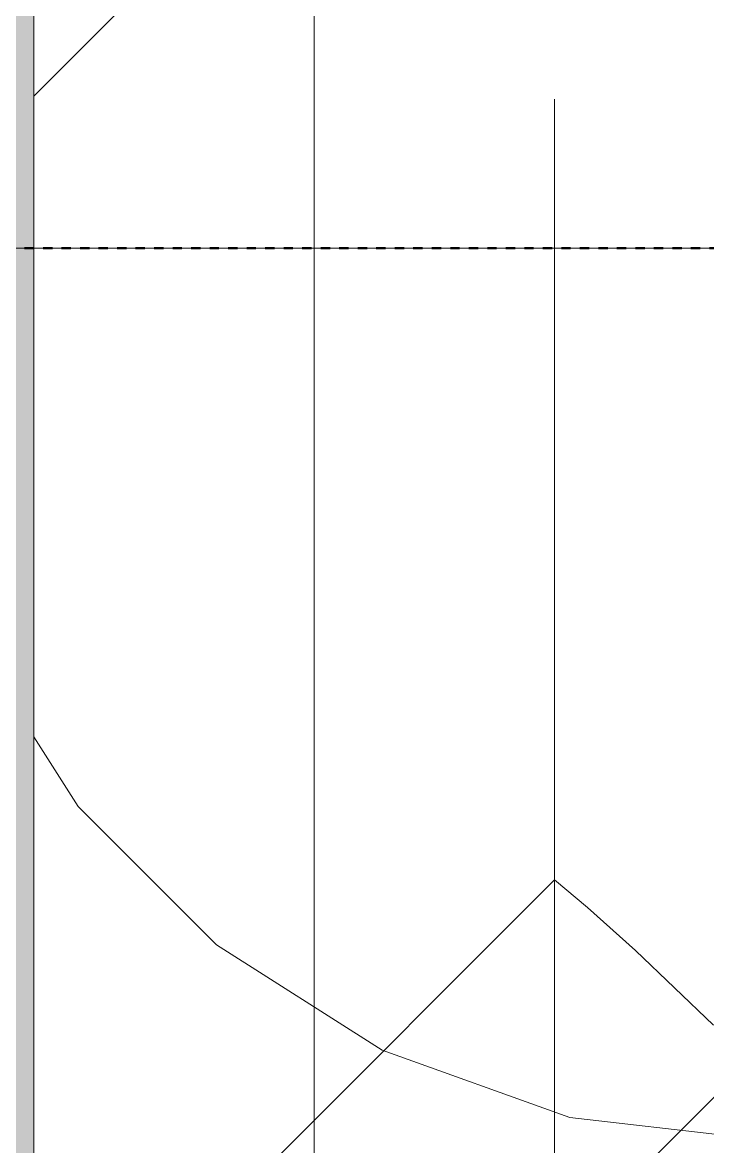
# Model space of a CAD drawing. Header units: inches. Extents: x -4266 to -1814, y 9706 to 12441.
# Drawn here: x -2941.65 to -2934.25, y 9970.49 to 9982.62 of the extents above; entities that cross this region are included whole.
import ezdxf

# ---------------------------------------------------------------- set-up
doc = ezdxf.new("R2010")
doc.units = ezdxf.units.IN
doc.header["$MEASUREMENT"] = 0
doc.linetypes.add('Dash 1_16_', pattern=[0.125, 0.0625, -0.0625])
for name, color, linetype, lineweight in [('0-1', 7, 'Continuous', 5), ('0-3', 7, 'Continuous', 9), ('A-DETL-GENF-2', 253, 'Continuous', 9), ('A-WALL-3', 10, 'Continuous', 13), ('A-WALL-4', 254, 'Continuous', 5), ('C-PROP-LINE-2', 91, 'Dash 1_16_', 50)]:
    doc.layers.add(name, color=color, linetype=linetype, lineweight=lineweight)

# ---------------------------------------------------------------- blocks, each defined once
blk = doc.blocks.new('daphne 26070 - daphne 26070-V184-FLOOR PLAN - 1ST FLOOR')
at = {"layer": 'A-DETL-GENF-2'}
for p, q in [((-8.001, 1.641), (0, 9.642)), ((-5.747, 0), (-9.213, 0)), ((-4.486, 0), (-5.747, 0)), ((-8.346, 0), (-7.558, 0)), ((-7.558, 0), (-6.928, 0)), ((-6.928, 0), (-6.643, 0)), ((-6.643, 0), (-6.062, 0)), ((-6.062, 0), (-6.219, 0)), ((-6.219, 0), (-5.668, 0)), ((-5.668, 0), (-5.983, 0)), ((-5.983, 0), (-5.353, 0)), ((-5.353, 0), (-4.722, 0)), ((-4.722, 0), (-4.329, 0)), ((-2.938, 0), (-4.486, 0)), ((-4.329, 0), (-3.541, 0)), ((-3.541, 0), (-1.285, 0)), ((-1.436, 0), (-2.938, 0)), ((-0.372, 0), (-1.436, 0)), ((-1.285, 0), (-0.565, 0)), ((-8.001, -5.276), (-7.522, -6.029)), ((-7.522, -6.029), (-6.029, -7.522)), ((-6.029, -7.522), (-4.238, -8.661)), ((-4.238, -8.661), (-2.209, -9.387)), ((-2.209, -9.387), (0, -9.642))]:
    blk.add_line(p, q, dxfattribs=at)
blk = doc.blocks.new('gold flame spirea 26749 - gold flame spirea 26749-V185-FLOOR PLAN - 1ST FLOOR')
at = {"layer": 'A-DETL-GENF-2'}
for p, q in [((0, 19.788), (0, 20.008)), ((0, 20.008), (0, 19.806)), ((0, 19.806), (0, 19.651)), ((0, 19.605), (0, 19.788)), ((0, 19.651), (0, 19.538)), ((0, 19.449), (0, 19.605)), ((0, 19.538), (0, 19.463)), ((0, 19.463), (0, 19.418)), ((0, 19.31), (0, 19.449)), ((0, 19.418), (0, 19.4)), ((0, 19.4), (0, 19.403)), ((0, 19.403), (0, 19.267)), ((0, 19.177), (0, 19.31)), ((0, 19.267), (0, 19.16)), ((0, 19.041), (0, 19.177)), ((0, 19.16), (0, 19.081)), ((0, 19.081), (0, 19.026)), ((0, 18.891), (0, 19.041)), ((0, 19.026), (0, 18.994)), ((0, 18.994), (0, 18.98)), ((0, 18.98), (0, 18.984)), ((0, 18.984), (0, 18.851)), ((0, 18.833), (0, 18.891)), ((0, 18.851), (0, 18.718)), ((0, 18.821), (0, 18.838)), ((0, 18.838), (0, 18.835)), ((0, 18.835), (0, 18.815)), ((0, 18.715), (0, 18.833)), ((0, 18.783), (0, 18.821)), ((0, 18.815), (0, 18.402)), ((0, 18.77), (0, 18.798)), ((0, 18.798), (0, 18.636)), ((0, 18.721), (0, 18.783)), ((0, 18.76), (0, 18.77)), ((0, 18.757), (0, 18.767)), ((0, 18.767), (0, 18.766)), ((0, 18.766), (0, 18.761)), ((0, 18.761), (0, 18.76)), ((0, 18.728), (0, 18.757)), ((0, 18.536), (0, 18.728)), ((0, 18.634), (0, 18.721)), ((0, 18.718), (0, 18.586)), ((0, 18.553), (0, 18.715)), ((0, 18.636), (0, 18.497)), ((0, 18.519), (0, 18.634)), ((0, 18.429), (0, 18.612)), ((0, 18.612), (0, 18.411)), ((0, 18.586), (0, 18.453)), ((0, 18.362), (0, 18.553)), ((0, 18.412), (0, 18.536)), ((0, 18.251), (0, 18.519)), ((0, 18.497), (0, 18.369)), ((0, 18.453), (0, 18.32)), ((0, 18.272), (0, 18.429)), ((0, 18.333), (0, 18.412)), ((0, 18.411), (0, 18.225)), ((0, 18.402), (0, 18.242)), ((0, 18.369), (0, 18.241)), ((0, 18.158), (0, 18.362)), ((0, 18.279), (0, 18.333)), ((0, 18.32), (0, 18.187)), ((0, 18.229), (0, 18.279)), ((0, 18.007), (0, 18.272)), ((0, 18.066), (0, 18.251)), ((0, 18.242), (0, 18.1)), ((0, 18.241), (0, 18.099)), ((0, 18.161), (0, 18.229)), ((0, 18.225), (0, 18.06)), ((0, 17.937), (0, 18.193)), ((0, 18.193), (0, 18.077)), ((0, 18.187), (0, 18.054)), ((0, 18.054), (0, 18.161)), ((0, 17.957), (0, 18.158)), ((0, 17.684), (0, 18.147)), ((0, 18.147), (0, 17.909)), ((0, 18.1), (0, 17.965)), ((0, 18.099), (0, 17.932)), ((0, 18.077), (0, 18.023)), ((0, 17.936), (0, 18.066)), ((0, 18.06), (0, 17.919)), ((0, 18.054), (0, 17.947)), ((0, 17.859), (0, 18.054)), ((0, 18.023), (0, 17.98)), ((0, 17.886), (0, 18.007)), ((0, 17.98), (0, 17.932)), ((0, 17.965), (0, 17.829)), ((0, 17.774), (0, 17.957)), ((0, 17.947), (0, 17.841)), ((0, 17.752), (0, 17.937)), ((0, 17.834), (0, 17.936)), ((0, 17.932), (0, 17.728)), ((0, 17.932), (0, 17.827)), ((0, 17.919), (0, 17.806)), ((0, 17.909), (0, 17.644)), ((0, 17.846), (0, 17.898)), ((0, 17.898), (0, 17.897)), ((0, 17.897), (0, 17.864)), ((0, 17.764), (0, 17.886)), ((0, 17.864), (0, 17.782)), ((0, 17.704), (0, 17.859)), ((0, 17.722), (0, 17.846)), ((0, 17.841), (0, 17.735)), ((0, 17.732), (0, 17.834)), ((0, 17.829), (0, 17.681)), ((0, 17.827), (0, 17.635)), ((0, 17.806), (0, 17.726)), ((0, 17.792), (0, 17.804)), ((0, 17.804), (0, 17.798)), ((0, 17.798), (0, 17.772)), ((0, 17.766), (0, 17.792)), ((0, 17.782), (0, 17.774)), ((0, 17.772), (0, 17.722)), ((0, 17.728), (0, 17.766)), ((0, 17.635), (0, 17.764)), ((0, 17.609), (0, 17.752)), ((0, 17.735), (0, 17.628)), ((0, 17.602), (0, 17.732)), ((0, 17.681), (0, 17.728)), ((0, 17.728), (0, 17.325)), ((0, 17.726), (0, 17.681)), ((0, 17.578), (0, 17.704)), ((0, 17.36), (0, 17.684)), ((0, 17.681), (0, 17.663)), ((0, 17.663), (0, 17.617)), ((0, 17.644), (0, 17.095)), ((0, 17.628), (0, 17.522)), ((0, 17.617), (0, 17.553)), ((0, 17.48), (0, 17.609)), ((0, 17.417), (0, 17.602)), ((0, 17.469), (0, 17.578)), ((0, 17.553), (0, 17.484)), ((0, 17.522), (0, 17.416)), ((0, 17.455), (0, 17.495)), ((0, 17.495), (0, 16.518)), ((0, 17.484), (0, 17.42)), ((0, 17.337), (0, 17.48)), ((0, 17.253), (0, 17.469)), ((0, 17.435), (0, 17.455)), ((0, 17.427), (0, 17.435)), ((0, 17.424), (0, 17.427)), ((0, 17.416), (0, 17.424)), ((0, 17.42), (0, 17.374)), ((0, 17.246), (0, 17.417)), ((0, 17.416), (0, 17.309)), ((0, 17.396), (0, 17.416)), ((0, 17.356), (0, 17.396)), ((0, 17.374), (0, 17.356)), ((0, 17.13), (0, 17.36)), ((0, 17.15), (0, 17.337)), ((0, 17.325), (0, 17.155)), ((0, 17.309), (0, 17.123)), ((0, 17.123), (0, 17.253)), ((0, 17.129), (0, 17.246)), ((0, 17.155), (0, 17.004)), ((0, 16.89), (0, 17.15)), ((0, 16.948), (0, 17.13)), ((0, 17.043), (0, 17.129)), ((0, 16.006), (0, 17.123)), ((0, 17.123), (0, 16.959)), ((0, 17.095), (0, 16.846)), ((0, 16.967), (0, 17.043)), ((0, 17.004), (0, 16.872)), ((0, 16.876), (0, 16.967)), ((0, 16.959), (0, 16.778)), ((0, 16.77), (0, 16.948)), ((0, 16.737), (0, 16.914)), ((0, 16.914), (0, 16.478)), ((0, 16.718), (0, 16.89)), ((0, 16.75), (0, 16.876)), ((0, 16.872), (0, 16.757)), ((0, 16.846), (0, 16.636)), ((0, 16.778), (0, 16.586)), ((0, 16.548), (0, 16.77)), ((0, 16.757), (0, 16.658)), ((0, 16.565), (0, 16.75)), ((0, 16.584), (0, 16.737)), ((0, 16.577), (0, 16.718)), ((0, 16.484), (0, 16.704)), ((0, 16.704), (0, 16.56)), ((0, 16.658), (0, 16.006)), ((0, 16.636), (0, 16.483)), ((0, 16.586), (0, 16.389)), ((0, 16.445), (0, 16.584)), ((0, 16.464), (0, 16.577)), ((0, 16.544), (0, 16.571)), ((0, 16.571), (0, 16.565)), ((0, 16.56), (0, 16.487)), ((0, 16.541), (0, 16.553)), ((0, 16.553), (0, 16.438)), ((0, 16.239), (0, 16.548)), ((0, 16.494), (0, 16.544)), ((0, 16.51), (0, 16.541)), ((0, 16.507), (0, 16.518)), ((0, 16.518), (0, 16.492)), ((0, 16.518), (0, 16.146)), ((0, 16.48), (0, 16.51)), ((0, 16.482), (0, 16.507)), ((0, 16.429), (0, 16.494)), ((0, 16.492), (0, 16.407)), ((0, 16.487), (0, 16.466)), ((0, 16.313), (0, 16.484)), ((0, 16.483), (0, 16.466)), ((0, 16.466), (0, 16.482)), ((0, 16.466), (0, 16.48)), ((0, 16.478), (0, 16.28)), ((0, 16.355), (0, 16.472)), ((0, 16.472), (0, 16.335)), ((0, 16.416), (0, 16.472)), ((0, 16.472), (0, 16.285)), ((0, 16.373), (0, 16.464)), ((0, 16.31), (0, 16.445)), ((0, 16.438), (0, 16.355)), ((0, 16.359), (0, 16.429)), ((0, 16.376), (0, 16.416)), ((0, 16.407), (0, 16.239)), ((0, 16.389), (0, 16.192)), ((0, 16.341), (0, 16.376)), ((0, 16.3), (0, 16.373)), ((0, 16.292), (0, 16.359)), ((0, 16.242), (0, 16.355)), ((0, 16.355), (0, 16.293)), ((0, 16.303), (0, 16.341)), ((0, 16.335), (0, 16.052)), ((0, 16.177), (0, 16.313)), ((0, 16.167), (0, 16.31)), ((0, 16.252), (0, 16.303)), ((0, 16.242), (0, 16.3)), ((0, 16.293), (0, 16.238)), ((0, 16.239), (0, 16.292)), ((0, 16.285), (0, 16.139)), ((0, 16.28), (0, 16.098)), ((0, 16.18), (0, 16.252)), ((0, 16.131), (0, 16.242)), ((0, 16.193), (0, 16.242)), ((0, 16.046), (0, 16.239)), ((0, 16.238), (0, 16.181)), ((0, 16.132), (0, 16.193)), ((0, 16.192), (0, 16)), ((0, 16.181), (0, 16.107)), ((0, 16.076), (0, 16.18)), ((0, 16.065), (0, 16.177)), ((0, 16.008), (0, 16.167)), ((0, 16.146), (0, 16.076)), ((0, 16.139), (0, 16.018)), ((0, 16.088), (0, 16.132)), ((0, 16.021), (0, 16.131)), ((0, 16.107), (0, 16.006)), ((0, 16.098), (0, 15.936)), ((0, 16.058), (0, 16.088)), ((0, 15.961), (0, 16.065)), ((0, 16.038), (0, 16.058)), ((0, 16.052), (0, 15.261)), ((0, 15.843), (0, 16.046)), ((0, 16.025), (0, 16.038)), ((0, 16.015), (0, 16.025)), ((0, 15.911), (0, 16.021)), ((0, 16.018), (0, 15.805)), ((0, 16.006), (0, 16.015)), ((0, 15.82), (0, 16.008)), ((0, 16), (0, 15.82)), ((0, 15.853), (0, 15.961)), ((0, 15.936), (0, 15.796)), ((0, 15.798), (0, 15.911)), ((0, 15.727), (0, 15.853)), ((0, 15.788), (0, 15.843)), ((0, 15.808), (0, 15.82)), ((0, 15.82), (0, 15.541)), ((0, 15.781), (0, 15.808)), ((0, 15.805), (0, 15.686)), ((0, 15.681), (0, 15.798)), ((0, 15.796), (0, 15.681)), ((0, 15.734), (0, 15.788)), ((0, 15.738), (0, 15.781)), ((0, 15.675), (0, 15.738)), ((0, 15.541), (0, 15.734)), ((0, 15.579), (0, 15.727)), ((0, 15.686), (0, 15.541)), ((0, 15.592), (0, 15.675)), ((0, 15.514), (0, 15.634)), ((0, 15.634), (0, 15.477)), ((0, 15.486), (0, 15.592)), ((0, 15.472), (0, 15.579)), ((0, 15.541), (0, 15.526)), ((0, 15.526), (0, 15.431)), ((0, 15.381), (0, 15.514)), ((0, 15.355), (0, 15.486)), ((0, 15.477), (0, 15.324)), ((0, 15.392), (0, 15.472)), ((0, 15.431), (0, 15.28)), ((0, 15.326), (0, 15.392)), ((0, 15.239), (0, 15.381)), ((0, 15.339), (0, 15.355)), ((0, 15.305), (0, 15.339)), ((0, 15.26), (0, 15.326)), ((0, 15.324), (0, 15.174)), ((0, 15.259), (0, 15.305)), ((0, 15.28), (0, 15.098)), ((0, 15.261), (0, 14.863)), ((0, 15.181), (0, 15.26)), ((0, 15.154), (0, 15.259)), ((0, 14.932), (0, 15.239)), ((0, 15.076), (0, 15.181)), ((0, 15.174), (0, 15.024)), ((0, 15.13), (0, 15.168)), ((0, 15.168), (0, 15.163)), ((0, 15.163), (0, 15.128)), ((0, 15.108), (0, 15.154)), ((0, 15.037), (0, 15.13)), ((0, 15.128), (0, 15.076)), ((0, 15.076), (0, 15.108)), ((0, 15.098), (0, 14.91)), ((0, 14.972), (0, 15.076)), ((0, 14.873), (0, 15.037)), ((0, 15.024), (0, 14.874)), ((0, 14.763), (0, 14.983)), ((0, 14.983), (0, 14.858)), ((0, 14.859), (0, 14.972)), ((0, 14.772), (0, 14.932)), ((0, 14.91), (0, 14.739)), ((0, 14.874), (0, 14.721)), ((0, 14.628), (0, 14.873)), ((0, 14.863), (0, 14.535)), ((0, 14.737), (0, 14.859)), ((0, 14.858), (0, 14.733)), ((0, 14.557), (0, 14.797)), ((0, 14.797), (0, 14.697)), ((0, 14.61), (0, 14.772)), ((0, 14.584), (0, 14.763)), ((0, 14.739), (0, 14.61)), ((0, 14.606), (0, 14.737)), ((0, 14.733), (0, 14.598)), ((0, 14.721), (0, 14.564)), ((0, 14.697), (0, 14.607)), ((0, 14.62), (0, 14.628)), ((0, 14.577), (0, 14.62)), ((0, 14.607), (0, 14.523)), ((0, 14.467), (0, 14.606)), ((0, 14.598), (0, 14.444)), ((0, 14.424), (0, 14.584)), ((0, 14.514), (0, 14.577)), ((0, 14.564), (0, 14.434)), ((0, 14.362), (0, 14.557)), ((0, 14.535), (0, 14.331)), ((0, 14.523), (0, 14.442)), ((0, 14.445), (0, 14.514)), ((0, 14.321), (0, 14.467)), ((0, 14.382), (0, 14.445)), ((0, 14.444), (0, 14.261)), ((0, 14.442), (0, 14.358)), ((0, 14.434), (0, 14.307)), ((0, 14.265), (0, 14.424)), ((0, 14.34), (0, 14.382)), ((0, 14.207), (0, 14.362)), ((0, 14.358), (0, 14.268)), ((0, 14.331), (0, 14.34)), ((0, 14.168), (0, 14.321)), ((0, 14.307), (0, 14.183)), ((0, 14.268), (0, 14.168)), ((0, 14.238), (0, 14.266)), ((0, 14.266), (0, 14.252)), ((0, 14.086), (0, 14.265)), ((0, 14.261), (0, 14.04)), ((0, 14.252), (0, 14.215)), ((0, 14.105), (0, 14.238)), ((0, 14.215), (0, 14.169)), ((0, 14.088), (0, 14.207)), ((0, 14.183), (0, 14.06)), ((0, 14.169), (0, 14.131)), ((0, 14.118), (0, 14.145)), ((0, 14.145), (0, 13.54)), ((0, 14.131), (0, 14.118)), ((0, 13.992), (0, 14.105)), ((0, 14.001), (0, 14.088)), ((0, 13.867), (0, 14.086)), ((0, 14.06), (0, 13.937)), ((0, 14.04), (0, 13.773)), ((0, 13.943), (0, 14.001)), ((0, 13.891), (0, 13.992)), ((0, 13.91), (0, 13.943)), ((0, 13.937), (0, 13.81)), ((0, 13.905), (0, 13.91)), ((0, 13.898), (0, 13.905)), ((0, 13.883), (0, 13.898)), ((0, 13.794), (0, 13.891)), ((0, 13.852), (0, 13.883)), ((0, 13.587), (0, 13.867)), ((0, 13.797), (0, 13.852)), ((0, 13.81), (0, 13.68)), ((0, 13.711), (0, 13.797)), ((0, 13.694), (0, 13.794)), ((0, 13.773), (0, 13.782)), ((0, 13.782), (0, 13.77)), ((0, 13.77), (0, 13.738)), ((0, 13.738), (0, 13.686)), ((0, 13.587), (0, 13.711)), ((0, 13.581), (0, 13.694)), ((0, 13.686), (0, 13.612)), ((0, 13.68), (0, 13.447)), ((0, 13.612), (0, 13.517)), ((0, 13.594), (0, 13.611)), ((0, 13.611), (0, 13.587)), ((0, 13.545), (0, 13.594)), ((0, 13.401), (0, 13.587)), ((0, 13.447), (0, 13.581)), ((0, 13.472), (0, 13.545)), ((0, 13.54), (0, 13.437)), ((0, 13.517), (0, 13.401)), ((0, 13.383), (0, 13.472)), ((0, 13.437), (0, 13.337)), ((0, 13.287), (0, 13.383)), ((0, 13.337), (0, 13.24)), ((0, 13.191), (0, 13.287)), ((0, 13.24), (0, 13.143)), ((0, 12.842), (0, 13.214)), ((0, 13.214), (0, 13)), ((0, 13.014), (0, 13.191)), ((0, 13.143), (0, 13.046)), ((0, 13.046), (0, 12.946)), ((0, 12.553), (0, 13.014)), ((0, 13), (0, 12.836)), ((0, 12.946), (0, 12.842)), ((0, 12.836), (0, 12.704)), ((0, 12.704), (0, 12.584)), ((0, 12.584), (0, 12.456)), ((0, 12.317), (0, 12.553)), ((0, 12.456), (0, 12.301)), ((0, 12.108), (0, 12.317)), ((0, 12.301), (0, 12.098)), ((0, 11.95), (0, 12.108)), ((0, 12.098), (0, 11.932)), ((0, 11.865), (0, 11.95)), ((0, 11.932), (0, 11.783)), ((0, 11.766), (0, 11.865)), ((0, 11.783), (0, 11.656)), ((0, 11.612), (0, 11.766)), ((0, 11.656), (0, 11.557)), ((-5.625, 5.954), (0, 11.579)), ((0, 11.423), (0, 11.612)), ((0.356, 11.282), (0, 11.579)), ((0, 11.557), (0, 11.491)), ((0, 11.491), (0, 11.464)), ((0, 11.464), (0, 11.481)), ((0, 11.481), (0, 11.435)), ((0, 11.435), (0, 11.357)), ((0, 11.217), (0, 11.423)), ((0, 11.357), (0, 11.26)), ((0, 11.26), (0, 11.156)), ((0, 11.016), (0, 11.217)), ((0.875, 10.816), (0.356, 11.282)), ((0, 11.156), (0, 11.059)), ((0, 11.059), (0, 10.981)), ((0, 10.837), (0, 11.016)), ((0, 10.981), (0, 10.935)), ((0, 10.935), (0, 10.981)), ((0, 10.981), (0, 10.638)), ((0, 10.702), (0, 10.837)), ((1.718, 10.01), (0.875, 10.816)), ((0, 10.617), (0, 10.702)), ((0, 10.638), (0, 10.353)), ((0, 10.432), (0, 10.617)), ((0, 10.183), (0, 10.432)), ((0, 10.353), (0, 10.115)), ((0, 9.902), (0, 10.183)), ((0, 10.115), (0, 9.915)), ((0, 9.027), (0, 10.051)), ((0, 10.051), (0, 9.954)), ((0, 9.954), (0, 9.86)), ((0, 9.915), (0, 9.743)), ((0, 9.624), (0, 9.902)), ((0, 9.86), (0, 9.763)), ((0, 9.763), (0, 9.656)), ((0, 9.743), (0, 9.59)), ((0, 9.656), (0, 9.533)), ((0, 9.383), (0, 9.624)), ((0, 9.59), (0, 9.447)), ((0, 9.533), (0, 9.388)), ((0, 9.447), (0, -11.282)), ((0, 9.388), (0, 9.213)), ((0, 9.213), (0, 9.383)), ((0, 8.841), (0, 9.027)), ((0, 8.329), (0, 8.841))]:
    blk.add_line(p, q, dxfattribs=at)
blk = doc.blocks.new('switchgrass 26764 - switchgrass 26764-V167-FLOOR PLAN - 1ST FLOOR')
at = {"layer": 'A-DETL-GENF-2'}
for p, q in [((-8.597, 9.416), (0, 18.013)), ((0, 13.989), (0, 14.619)), ((0, 14.423), (0, 13.91)), ((0, 12.891), (0, 14.115)), ((0, 14.115), (0, 14.099)), ((0, 14.099), (0, 14.054)), ((0, 14.054), (0, 13.99)), ((0, 13.99), (0, 13.912)), ((0, 12.146), (0, 13.989)), ((0, 13.912), (0, 13.83)), ((0, 13.91), (0, 12.047)), ((0, 13.83), (0, 13.75)), ((0, 13.75), (0, 13.681)), ((0, 13.681), (0, 11.943)), ((0, 13.238), (0, 13.391)), ((0, 13.391), (0, 11.075)), ((0, 13.001), (0, 13.238)), ((0, 12.683), (0, 13.001)), ((0, 11.079), (0, 12.957)), ((0, 12.957), (0, 9.772)), ((0, 11.806), (0, 12.891)), ((0, 11.68), (0, 12.879)), ((0, 12.879), (0, 12.874)), ((0, 12.874), (0, 12.545)), ((0, 12.286), (0, 12.683)), ((0, 11.943), (0, 12.665)), ((0, 12.665), (0, 11.079)), ((0, 12.545), (0, 12.523)), ((0, 12.523), (0, 12.002)), ((0, 11.811), (0, 12.286)), ((0, 11.257), (0, 12.146)), ((0, 12.047), (0, 11.402)), ((0, 12.002), (0, 11.53)), ((0, 7.456), (0, 11.943)), ((0, 11.943), (0, 11.914)), ((0, 11.914), (0, 11.873)), ((0, 11.873), (0, 11.824)), ((0, 11.824), (0, 11.773)), ((0, 11.262), (0, 11.811)), ((0, 10.793), (0, 11.806)), ((0, 11.773), (0, 11.724)), ((0, 11.724), (0, 11.683)), ((0, 11.683), (0, 11.654)), ((0, 10.586), (0, 11.68)), ((0, 11.654), (0, 11.254)), ((0, 11.53), (0, 10.617)), ((0, 11.402), (0, 10.785)), ((0, 10.978), (0, 11.364)), ((0, 11.364), (0, 11.22)), ((0, 11.109), (0, 11.364)), ((0, 11.364), (0, 11.33)), ((0, 11.33), (0, 10.981)), ((0, 10.641), (0, 11.262)), ((0, 10.604), (0, 11.257)), ((0, 11.254), (0, 10.197)), ((0, 11.22), (0, 10.28)), ((0, 9.832), (0, 11.109)), ((0, 11.075), (0, 9.338)), ((0, 10.981), (0, 10.93)), ((0, 9.171), (0, 10.978)), ((0, 10.93), (0, 8.759)), ((0, 9.787), (0, 10.793)), ((0, 10.785), (0, 10.641)), ((0, 10.422), (0, 10.681)), ((0, 10.681), (0, 10.323)), ((0, 10.617), (0, 10.121)), ((0, 10.351), (0, 10.604)), ((0, 9.561), (0, 10.586)), ((0, 10.254), (0, 10.583)), ((0, 10.583), (0, 10.493)), ((0, 10.493), (0, 10.28)), ((0, 9.366), (0, 10.422)), ((0, 10.061), (0, 10.351)), ((0, 10.323), (0, 10.139)), ((0, 10.28), (0, 8.625)), ((0, 10.28), (0, 7.014)), ((0, 8.377), (0, 10.254)), ((0, 10.197), (0, 9.065)), ((0, 10.139), (0, 9.856)), ((0, 10.121), (0, 9.559)), ((0, 9.073), (0, 10.061)), ((0, 9.856), (0, 9.516)), ((0, 9.772), (0, 9.832)), ((0, 7.532), (0, 9.787)), ((0, 8.903), (0, 9.627)), ((0, 9.627), (0, 7.807)), ((0, 8.568), (0, 9.561)), ((0, 9.559), (0, 8.903)), ((0, 9.516), (0, 9.158)), ((0, 9.338), (0, 9.366)), ((0, 8.667), (0, 9.171)), ((0, 9.158), (0, 8.821)), ((0, 7.969), (0, 9.073)), ((0, 9.065), (0, 8.571)), ((0, 8.179), (0, 9.048)), ((0, 9.048), (0, 9.037)), ((0, 9.037), (0, 9.007)), ((0, 9.007), (0, 8.964)), ((0, 8.964), (0, 8.912)), ((0, 8.912), (0, 8.858)), ((0, 8.858), (0, 8.805)), ((0, 8.821), (0, 8.547)), ((0, 8.805), (0, 8.759)), ((0, 8.759), (0, 7.456)), ((0, 8.759), (0, 7.89)), ((0, 8.37), (0, 8.667)), ((0, 8.625), (0, 7.967)), ((0, 8.571), (0, 8.179)), ((0, 7.573), (0, 8.568)), ((0, 8.547), (0, 8.374)), ((0, 7.535), (0, 8.377)), ((0, 8.374), (0, 8.37)), ((0, 6.846), (0, 7.969)), ((0, 7.967), (0, 7.461)), ((0, 7.89), (0, 5.429)), ((0, 7.807), (0, 7.228)), ((0, 6.539), (0, 7.573)), ((0, 7.228), (0, 7.535)), ((0, 6.153), (0, 7.532)), ((0, 7.461), (0, 7.136)), ((0, 7.136), (0, 7.021)), ((0, 7.021), (0, 6.442)), ((0, 7.014), (0, 5.517)), ((0, 5.803), (0, 6.846)), ((0, 5.429), (0, 6.539)), ((0, 6.442), (0, 6.153)), ((0, 4.936), (0, 5.803)), ((0, 3.692), (0, 5.574)), ((0, 5.574), (0, 5.51)), ((0, 5.517), (0, 4.524)), ((0, 5.51), (0, 4.737)), ((0, 4.886), (0, 4.995)), ((0, 4.995), (0, 4.883)), ((0, 4.345), (0, 4.936)), ((0, 4.335), (0, 4.886)), ((0, 4.883), (0, 3.547)), ((0, 4.737), (0, 4.309)), ((0, 4.524), (0, 3.937)), ((0, 4.126), (0, 4.345)), ((0, 4.282), (0, 4.335)), ((0, 4.309), (0, 4.282)), ((0, 4.083), (0, 4.126)), ((0, 4.006), (0, 4.083)), ((0, 3.907), (0, 4.006)), ((0, 3.937), (0, 3.641)), ((0, 3.799), (0, 3.907)), ((0, 3.694), (0, 3.799)), ((0, 3.606), (0, 3.694)), ((0, 3.113), (0, 3.692)), ((0, 3.641), (0, 3.615)), ((0, 3.615), (0, 3.564)), ((0, 3.547), (0, 3.606)), ((0, 3.564), (0, 3.484)), ((0, 3.547), (0, 3.257)), ((0, 3.257), (0, 3.547)), ((0, 3.484), (0, 3.367)), ((0, 3.367), (0, -4.66)), ((0, 1.81), (0, 3.113))]:
    blk.add_line(p, q, dxfattribs=at)
blk = doc.blocks.new('CTR - 1st Phase - Shell_rvt-1-FLOOR PLAN - 1ST FLOOR')
at = {"layer": 'A-WALL-4'}
blk.add_hatch(color=256, dxfattribs=at).paths.add_polyline_path([(-2941.524, 9939.189), (-2941.524, 10009.089), (-2945.774, 10009.089), (-2945.774, 9939.189)], flags=0)
at = {"layer": 'A-WALL-3'}
blk.add_line((-2941.524, 10009.089), (-2941.524, 9943.439), dxfattribs=at)
at = {"layer": '0-3', "rotation": 180}
blk.add_blockref('switchgrass 26764 - switchgrass 26764-V167-FLOOR PLAN - 1ST FLOOR', (-2938.496, 9984.714), dxfattribs=at)
at = {"layer": '0-3'}
for name, p in [('daphne 26070 - daphne 26070-V184-FLOOR PLAN - 1ST FLOOR', (-2933.523, 9980.189)), ('gold flame spirea 26749 - gold flame spirea 26749-V185-FLOOR PLAN - 1ST FLOOR', (-2935.899, 9961.789))]:
    blk.add_blockref(name, p, dxfattribs=at)
blk = doc.blocks.new('Family - ___-1870007-FLOOR PLAN - 1ST FLOOR')
at = {"layer": 'C-PROP-LINE-2'}
blk.add_line((-2636.924, 9980.189), (-3860.724, 9980.189), dxfattribs=at)

msp = doc.modelspace()

# ---------------------------------------------------------------- block references
at = {"layer": '0-1'}
msp.add_blockref('CTR - 1st Phase - Shell_rvt-1-FLOOR PLAN - 1ST FLOOR', (0, 0), dxfattribs=at)
at = {"layer": 'C-PROP-LINE-2'}
msp.add_blockref('Family - ___-1870007-FLOOR PLAN - 1ST FLOOR', (0, 0), dxfattribs=at)

doc.saveas('drawing.dxf')
